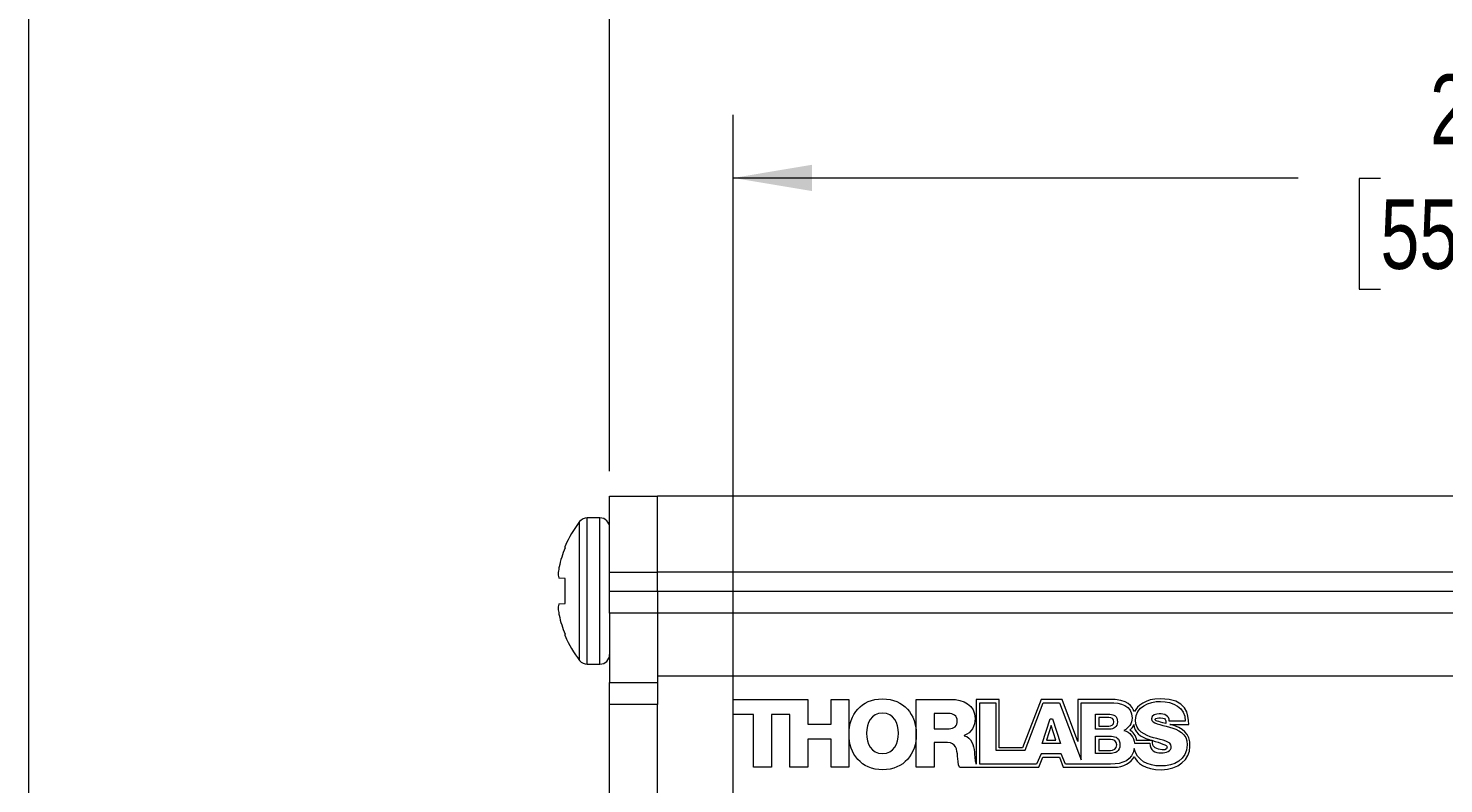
# Model space of a CAD drawing. Header units: inches. Extents: x 0.04 to 7.3, y 0.02 to 5.63.
# Drawn here: x 0.041 to 1.908, y 2.628 to 3.624 of the extents above; entities that cross this region are included whole.
import ezdxf

# ---------------------------------------------------------------- set-up
doc = ezdxf.new("R2010")
doc.units = ezdxf.units.IN
doc.header["$MEASUREMENT"] = 0
doc.styles.add('SLDTEXTSTYLE0', font='TXT', dxfattribs={"width": 0.75})
doc.dimstyles.new('SLDDIMSTYLE0', dxfattribs={"dimtxt": 0.091864, "dimasz": 0.104, "dimexe": 0, "dimexo": 0.0625, "dimgap": 0.022966, "dimtad": 0, "dimtih": 1, "dimtoh": 1, "dimrnd": 1e-09, "dimzin": 12, "dimdsep": 46, "dimtxsty": 'SLDTEXTSTYLE0', "dimsah": 1, "dimcen": 0.09, "dimadec": 0, "dimazin": 3, "dimtfac": 1, "dimtofl": 0, "dimtmove": 0, "dimatfit": 3, "dimfxl": 1, "dimfrac": 2, "dimtolj": 1, "dimtzin": 12, "dimarcsym": 0})

# ---------------------------------------------------------------- blocks, each defined once
blk = doc.blocks.new('_D')
at = {"color": 7, "linetype": 'Continuous', "lineweight": 0, "ltscale": 0.666667}
for p, q in [((0.8079, 3.0402), (0.8079, 4.0166)), ((3.3139, 3.0402), (3.3139, 4.0166)), ((0.8079, 3.9332), (1.7092, 3.9332)), ((1.8177, 3.9325), (1.7897, 3.9325)), ((1.7897, 3.9325), (1.7897, 3.7867)), ((2.285, 3.9325), (2.313, 3.9325)), ((2.313, 3.9325), (2.313, 3.7867)), ((3.3139, 3.9332), (2.3935, 3.9332)), ((1.7897, 3.7867), (1.8177, 3.7867)), ((2.313, 3.7867), (2.285, 3.7867))]:
    blk.add_line(p, q, dxfattribs=at)
for points in [[(0.8079, 3.9332), (0.9119, 3.9159), (0.9119, 3.9506)], [(3.3139, 3.9332), (3.2099, 3.9506), (3.2099, 3.9159)]]:
    blk.add_solid(points, dxfattribs=at)
at = {"color": 7, "linetype": 'Continuous', "lineweight": 0, "ltscale": 0.666667, "char_height": 0.09186, "attachment_point": 1, "style": 'SLDTEXTSTYLE0'}
for s, insert in [('2.51in', (1.883, 4.0696)), ('63.7mm', (1.8177, 3.9051))]:
    blk.add_mtext(s, dxfattribs=dict(at, insert=insert))
blk = doc.blocks.new('_D_1')
at = {"color": 7, "linetype": 'Continuous', "lineweight": 0, "ltscale": 0.666667}
for p, q in [((0.9709, 2.5927), (0.9709, 3.5102)), ((3.1509, 2.5927), (3.1509, 3.5102)), ((0.9709, 3.4268), (1.7158, 3.4268)), ((1.8243, 3.4261), (1.7963, 3.4261)), ((1.7963, 3.4261), (1.7963, 3.2803)), ((2.2915, 3.4261), (2.3195, 3.4261)), ((2.3195, 3.4261), (2.3195, 3.2803)), ((3.1509, 3.4268), (2.4001, 3.4268)), ((1.7963, 3.2803), (1.8243, 3.2803)), ((2.3195, 3.2803), (2.2915, 3.2803))]:
    blk.add_line(p, q, dxfattribs=at)
for points in [[(0.9709, 3.4268), (1.0749, 3.4095), (1.0749, 3.4442)], [(3.1509, 3.4268), (3.0469, 3.4442), (3.0469, 3.4095)]]:
    blk.add_solid(points, dxfattribs=at)
at = {"color": 7, "linetype": 'Continuous', "lineweight": 0, "ltscale": 0.666667, "char_height": 0.09186, "attachment_point": 1, "style": 'SLDTEXTSTYLE0'}
for s, insert in [('2.18in', (1.8896, 3.5632)), ('55.4mm', (1.8243, 3.3987))]:
    blk.add_mtext(s, dxfattribs=dict(at, insert=insert))

msp = doc.modelspace()

# ---------------------------------------------------------------- linework, layer by layer
at = {"color": 7, "linetype": 'Continuous', "lineweight": 0, "ltscale": 0.666667}
msp.add_line((0.0415, 5.6337), (0.0415, 0.0237), dxfattribs=at)
at = {"color": 7, "linetype": 'Continuous', "lineweight": 15, "ltscale": 0.666667}
for p, q in [((0.8079, 3.0069), (0.8709, 3.0069)), ((0.8079, 2.9069), (0.8079, 3.0069)), ((0.8709, 2.9069), (0.8709, 3.0069)), ((3.2509, 3.0069), (0.8709, 3.0069)), ((0.7951, 2.9784), (0.7785, 2.9784)), ((0.7492, 2.9388), (0.7492, 2.9411)), ((0.7414, 2.9138), (0.7411, 2.9124)), ((0.7411, 2.8993), (0.7414, 2.899)), ((0.7492, 2.8983), (0.7414, 2.899)), ((0.7492, 2.8655), (0.7492, 2.8983)), ((0.8079, 2.9069), (0.8709, 2.9069)), ((0.8079, 2.8818), (0.8079, 2.9069)), ((0.8709, 2.8818), (0.8709, 2.9069)), ((3.2509, 2.9069), (0.8709, 2.9069)), ((0.8079, 2.8818), (0.8709, 2.8818)), ((0.8079, 2.8526), (0.8079, 2.8818)), ((0.8709, 2.8818), (0.8709, 2.8526)), ((0.8709, 2.8818), (3.2509, 2.8818)), ((0.7414, 2.8648), (0.7411, 2.8645)), ((0.7414, 2.8648), (0.7492, 2.8655)), ((0.7411, 2.8514), (0.7414, 2.85)), ((0.8709, 2.8526), (0.8079, 2.8526)), ((0.8079, 2.8526), (0.8079, 2.7612)), ((0.8709, 2.8526), (0.8709, 2.7612)), ((3.2509, 2.8526), (0.8709, 2.8526)), ((0.8709, 2.8526), (0.8709, 2.7694)), ((0.7492, 2.8227), (0.7492, 2.825)), ((0.7785, 2.7854), (0.7951, 2.7854)), ((3.2509, 2.7694), (0.8709, 2.7694)), ((0.8079, 2.7612), (0.8709, 2.7612)), ((0.8079, 2.732), (0.8079, 2.7612)), ((0.8709, 2.7612), (0.8709, 2.732)), ((0.8709, 2.732), (0.8079, 2.732)), ((0.8079, 2.0318), (0.8079, 2.732)), ((0.8709, 2.0318), (0.8709, 2.732)), ((0.9709, 2.739), (1.0691, 2.739)), ((0.9709, 2.7189), (0.9709, 2.739)), ((1.0691, 2.739), (1.0691, 2.7064)), ((1.1, 2.739), (1.1235, 2.739)), ((1.1, 2.7064), (1.1, 2.739)), ((1.1235, 2.739), (1.1235, 2.6494)), ((1.2123, 2.739), (1.2582, 2.739)), ((1.2123, 2.6494), (1.2123, 2.739)), ((1.3216, 2.739), (1.2911, 2.739)), ((1.2911, 2.739), (1.2911, 2.6535)), ((1.2959, 2.6536), (1.2959, 2.7346)), ((1.2959, 2.7346), (1.317, 2.7346)), ((1.317, 2.7346), (1.317, 2.6719)), ((1.3216, 2.6751), (1.3216, 2.739)), ((1.3769, 2.739), (1.3523, 2.6751)), ((1.3559, 2.6719), (1.3794, 2.7346)), ((1.4046, 2.739), (1.3769, 2.739)), ((1.3794, 2.7346), (1.4009, 2.7346)), ((1.4009, 2.7346), (1.4295, 2.6591)), ((1.4253, 2.6832), (1.4046, 2.739)), ((1.4649, 2.739), (1.4253, 2.739)), ((1.4253, 2.739), (1.4253, 2.6832)), ((1.4295, 2.6591), (1.4295, 2.7346)), ((1.4295, 2.7346), (1.4674, 2.7346)), ((0.9978, 2.7189), (0.9709, 2.7189)), ((0.9978, 2.6494), (0.9978, 2.7189)), ((1.0213, 2.719), (1.0213, 2.6494)), ((1.0456, 2.719), (1.0213, 2.719)), ((1.0456, 2.6494), (1.0456, 2.719)), ((1.0691, 2.7064), (1.1, 2.7064)), ((1.2358, 2.7204), (1.2358, 2.7002)), ((1.2544, 2.7204), (1.2358, 2.7204)), ((1.3781, 2.6808), (1.3887, 2.7133)), ((1.3887, 2.7133), (1.392, 2.7133)), ((1.392, 2.7133), (1.4022, 2.6808)), ((1.4487, 2.7193), (1.4676, 2.7193)), ((1.4487, 2.6997), (1.4487, 2.7193)), ((1.4529, 2.715), (1.4529, 2.7037)), ((1.466, 2.715), (1.4529, 2.715)), ((1.5669, 2.7103), (1.5458, 2.7103)), ((1.2358, 2.7002), (1.2554, 2.7002)), ((1.2756, 2.6913), (1.2756, 2.691)), ((1.3901, 2.7047), (1.3838, 2.6852)), ((1.3962, 2.6852), (1.3901, 2.7047)), ((1.4676, 2.6997), (1.4487, 2.6997)), ((1.4487, 2.6903), (1.4696, 2.6903)), ((1.4487, 2.6677), (1.4487, 2.6903)), ((1.4529, 2.7037), (1.466, 2.7037)), ((1.5467, 2.7059), (1.5714, 2.7059)), ((1.0691, 2.6863), (1.0691, 2.6494)), ((1.1, 2.6863), (1.0691, 2.6863)), ((1.1, 2.6494), (1.1, 2.6863)), ((1.2358, 2.6821), (1.2358, 2.6494)), ((1.2535, 2.6821), (1.2358, 2.6821)), ((1.317, 2.6719), (1.3559, 2.6719)), ((1.3523, 2.6751), (1.3216, 2.6751)), ((1.4022, 2.6808), (1.3781, 2.6808)), ((1.3838, 2.6852), (1.3962, 2.6852)), ((1.4528, 2.6861), (1.4528, 2.6716)), ((1.4684, 2.6861), (1.4528, 2.6861)), ((1.4528, 2.6716), (1.4684, 2.6716)), ((1.4999, 2.681), (1.5201, 2.681)), ((1.5231, 2.6847), (1.5027, 2.6847)), ((1.3708, 2.6536), (1.2959, 2.6536)), ((1.377, 2.6673), (1.3708, 2.6536)), ((1.3739, 2.6494), (1.3792, 2.6626)), ((1.4031, 2.6673), (1.377, 2.6673)), ((1.3792, 2.6626), (1.401, 2.6626)), ((1.401, 2.6626), (1.4061, 2.6494)), ((1.4092, 2.6535), (1.4031, 2.6673)), ((1.4685, 2.6535), (1.4092, 2.6535)), ((1.4696, 2.6677), (1.4487, 2.6677)), ((1.0213, 2.6494), (0.9978, 2.6494)), ((1.0691, 2.6494), (1.0456, 2.6494)), ((1.1235, 2.6494), (1.1, 2.6494)), ((1.2358, 2.6494), (1.2123, 2.6494)), ((1.2693, 2.6494), (1.3739, 2.6494)), ((1.4061, 2.6494), (1.4731, 2.6494))]:
    msp.add_line(p, q, dxfattribs=at)
at = {"color": 155, "linetype": 'Continuous', "lineweight": 15, "ltscale": 0.666667}
for p, q in [((0.7684, 2.7903), (0.7684, 2.9735)), ((0.7785, 2.7854), (0.7785, 2.9784)), ((0.7951, 2.7854), (0.7951, 2.9784))]:
    msp.add_line(p, q, dxfattribs=at)
at = {"color": 7, "linetype": 'Continuous', "lineweight": 15, "ltscale": 0.444444}
for centre, radius, start, end in [((0.8858, 2.8819), 0.1489, 142.0475, 156.57), ((0.7785, 2.9656), 0.0128, 90, 142.0475), ((0.7951, 2.9656), 0.0128, 0, 90), ((0.8872, 2.8819), 0.1493, 157.6085, 167.6842), ((0.8653, 2.8926), 0.1258, 170.9434, 174.5667), ((0.7656, 2.9084), 0.0261, 192.754, 200.4597), ((0.7656, 2.8554), 0.0261, 159.5403, 167.246), ((0.8653, 2.8712), 0.1258, 185.4333, 189.0566), ((0.8872, 2.8819), 0.1493, 192.3158, 202.3915), ((0.8858, 2.8819), 0.1489, 203.43, 217.9525), ((0.7785, 2.7982), 0.0128, 217.9525, 270), ((0.7951, 2.7982), 0.0128, 270, 0)]:
    msp.add_arc(centre, radius, start, end, dxfattribs=at)
at = {"color": 7, "linetype": 'Continuous', "lineweight": 15, "ltscale": 0.666667}
for points, knots in [([(0.7401, 2.9045), (0.7401, 2.9042), (0.7401, 2.9035), (0.7401, 2.9029), (0.7401, 2.9027), (0.7401, 2.9027)], [0, 0, 0, 0, 0.427373, 0.85477, 1, 1, 1, 1]), ([(0.7401, 2.8611), (0.7401, 2.8609), (0.7401, 2.8606), (0.7401, 2.8598), (0.7401, 2.8594), (0.7401, 2.8592)], [0, 0, 0, 0, 0.427373, 0.85477, 1, 1, 1, 1]), ([(1.1677, 2.7396), (1.1961, 2.7397), (1.2122, 2.719), (1.2122, 2.693), (1.2123, 2.667), (1.1963, 2.6462), (1.1679, 2.6461)], [0, 0, 0, 0, 1, 1, 1, 2, 2, 2, 2]), ([(1.1679, 2.6461), (1.1395, 2.6462), (1.1235, 2.667), (1.1236, 2.693), (1.1236, 2.693), (1.1236, 2.6931), (1.1236, 2.6931)], [2, 2, 2, 2, 3, 3, 3, 3.002118, 3.002118, 3.002118, 3.002118])]:
    msp.add_open_spline(points, degree=3, knots=knots, dxfattribs=at)
for points in [[(1.1236, 2.6931), (1.1236, 2.719), (1.1395, 2.7396), (1.1677, 2.7396)], [(1.2582, 2.739), (1.2741, 2.739), (1.2898, 2.7319), (1.2898, 2.7138)], [(1.4998, 2.7228), (1.496, 2.73), (1.4937, 2.739), (1.4649, 2.739)], [(1.4674, 2.7346), (1.4814, 2.7348), (1.4967, 2.7312), (1.4967, 2.7143)], [(1.5341, 2.7399), (1.5138, 2.7399), (1.5038, 2.73), (1.4998, 2.7228)], [(1.5014, 2.7117), (1.5014, 2.7294), (1.5192, 2.7363), (1.5344, 2.7363)], [(1.5714, 2.7059), (1.5714, 2.719), (1.5689, 2.7399), (1.5341, 2.7399)], [(1.5344, 2.7363), (1.5506, 2.7363), (1.5668, 2.7285), (1.5669, 2.7103)], [(1.1678, 2.7209), (1.1526, 2.7209), (1.1468, 2.7076), (1.1468, 2.6943)], [(1.1887, 2.6943), (1.1887, 2.7076), (1.1829, 2.7209), (1.1678, 2.7209)], [(1.2663, 2.7107), (1.2663, 2.7174), (1.261, 2.7204), (1.2544, 2.7204)], [(1.2554, 2.7002), (1.2625, 2.7002), (1.2663, 2.7039), (1.2663, 2.7107)], [(1.2898, 2.7138), (1.2898, 2.7041), (1.2851, 2.6949), (1.2756, 2.6913)], [(1.4729, 2.7093), (1.4729, 2.7136), (1.4695, 2.715), (1.466, 2.715)], [(1.466, 2.7037), (1.4689, 2.7037), (1.4729, 2.7051), (1.4729, 2.7093)], [(1.4676, 2.7193), (1.4726, 2.7193), (1.4775, 2.7169), (1.4775, 2.7094)], [(1.4775, 2.7094), (1.4775, 2.7021), (1.4717, 2.6997), (1.4676, 2.6997)], [(1.4967, 2.7143), (1.4967, 2.7071), (1.4924, 2.7012), (1.4861, 2.6981)], [(1.5251, 2.6884), (1.5135, 2.6917), (1.5014, 2.6969), (1.5014, 2.7117)], [(1.5327, 2.72), (1.5282, 2.72), (1.5225, 2.7184), (1.5225, 2.7131)], [(1.5225, 2.7131), (1.5225, 2.7069), (1.5342, 2.7057), (1.546, 2.7025)], [(1.5271, 2.7129), (1.5271, 2.714), (1.532, 2.7147), (1.5343, 2.7146)], [(1.5414, 2.7072), (1.5301, 2.71), (1.5271, 2.7105), (1.5271, 2.7129)], [(1.5458, 2.7103), (1.5461, 2.7176), (1.5392, 2.72), (1.5327, 2.72)], [(1.5343, 2.7146), (1.5392, 2.7145), (1.5407, 2.7135), (1.5411, 2.7106)], [(1.5411, 2.7106), (1.5413, 2.7094), (1.5414, 2.7087), (1.5414, 2.7072)], [(1.1468, 2.6943), (1.1468, 2.6809), (1.1526, 2.6676), (1.1678, 2.6676)], [(1.1678, 2.6676), (1.1829, 2.6676), (1.1887, 2.6809), (1.1887, 2.6943)], [(1.2756, 2.691), (1.2852, 2.6888), (1.288, 2.6781), (1.2888, 2.6695)], [(1.4696, 2.6903), (1.4753, 2.6903), (1.4807, 2.6875), (1.4807, 2.6789)], [(1.4861, 2.6981), (1.494, 2.6958), (1.4992, 2.6892), (1.4999, 2.681)], [(1.494, 2.6984), (1.4957, 2.7004), (1.4982, 2.7023), (1.4991, 2.7057)], [(1.5027, 2.6847), (1.5027, 2.6909), (1.4974, 2.6962), (1.494, 2.6984)], [(1.4991, 2.7057), (1.4991, 2.6962), (1.508, 2.6889), (1.5191, 2.6859)], [(1.5484, 2.6767), (1.5484, 2.6838), (1.5368, 2.6852), (1.5251, 2.6884)], [(1.546, 2.7025), (1.5577, 2.6992), (1.5695, 2.6938), (1.5695, 2.6792)], [(1.5473, 2.7058), (1.5471, 2.7058), (1.5469, 2.7059), (1.5467, 2.7059)], [(1.5731, 2.677), (1.5735, 2.6947), (1.5635, 2.7012), (1.5473, 2.7058)], [(1.2667, 2.6637), (1.266, 2.6728), (1.2645, 2.6821), (1.2535, 2.6821)], [(1.2888, 2.6695), (1.289, 2.6667), (1.2895, 2.6587), (1.2911, 2.6535)], [(1.4767, 2.6788), (1.4767, 2.6843), (1.4727, 2.6861), (1.4684, 2.6861)], [(1.4684, 2.6716), (1.4719, 2.6716), (1.4767, 2.6734), (1.4767, 2.6788)], [(1.4997, 2.6743), (1.4975, 2.6589), (1.4843, 2.6535), (1.4685, 2.6535)], [(1.4807, 2.6789), (1.4807, 2.6705), (1.4743, 2.6677), (1.4696, 2.6677)], [(1.5342, 2.6511), (1.5177, 2.6511), (1.5029, 2.6585), (1.4997, 2.6743)], [(1.5191, 2.6859), (1.5204, 2.6855), (1.5218, 2.6851), (1.5231, 2.6847)], [(1.5201, 2.681), (1.5206, 2.6715), (1.5265, 2.6684), (1.5354, 2.6684)], [(1.5317, 2.6732), (1.5238, 2.6754), (1.5237, 2.6797), (1.5237, 2.6846)], [(1.5237, 2.6846), (1.5336, 2.6817), (1.5436, 2.6783), (1.5431, 2.6762)], [(1.5431, 2.6762), (1.5421, 2.6722), (1.5392, 2.6711), (1.5317, 2.6732)], [(1.5695, 2.6792), (1.5695, 2.6587), (1.552, 2.6511), (1.5342, 2.6511)], [(1.5354, 2.6461), (1.5572, 2.6462), (1.5733, 2.6596), (1.5731, 2.677)], [(1.5354, 2.6684), (1.5418, 2.6684), (1.5484, 2.6707), (1.5484, 2.6767)], [(1.2693, 2.6494), (1.2673, 2.6524), (1.2669, 2.6612), (1.2667, 2.6637)], [(1.4731, 2.6494), (1.4851, 2.6496), (1.4962, 2.6553), (1.4996, 2.6636)], [(1.4996, 2.6636), (1.5026, 2.6552), (1.5137, 2.6466), (1.5354, 2.6461)]]:
    msp.add_open_spline(points, degree=3, dxfattribs=at)

# ---------------------------------------------------------------- dimensions: what is measured, and where the dimension line sits
at = {"color": 7, "linetype": 'Continuous', "lineweight": 0, "ltscale": 0.666667}
for base, p1, p2, picture, middle in [((3.3139, 3.9332), (0.8079, 3.0069), (3.3139, 3.0069), '_D', (2.0514, 3.9332)), ((3.1509, 3.4268), (0.9709, 2.5594), (3.1509, 2.5594), '_D_1', (2.0579, 3.4268))]:
    dim = msp.add_linear_dim(base=base, p1=p1, p2=p2, dimstyle='SLDDIMSTYLE0', dxfattribs=at)
    dim.commit()
    dim.dimension.update_dxf_attribs({"geometry": picture, "text_midpoint": middle, "dimtype": 160})

doc.saveas('drawing.dxf')
